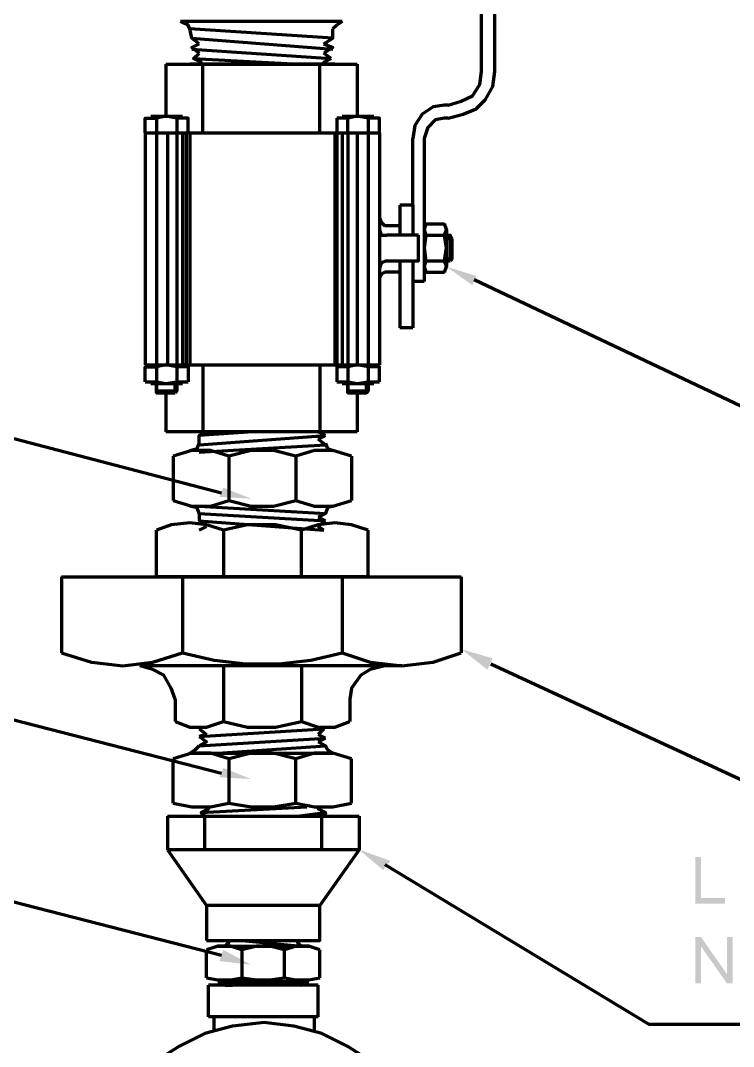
# Model space of a CAD drawing. Header units: millimetres. Extents: x 4161 to 13726, y 828 to 4470.
# Drawn here: x 8791.7 to 8904.5, y 1433.7 to 1596.2 of the extents above; entities that cross this region are included whole.
import ezdxf

# ---------------------------------------------------------------- set-up
doc = ezdxf.new("R2010")
doc.units = ezdxf.units.MM
doc.header["$LTSCALE"] = 10
doc.layers.add('AUX_01', color=1, linetype='Continuous')
doc.layers.add('H', color=7, linetype='Continuous', lineweight=100)
doc.layers.add('P', color=250, linetype='Continuous', lineweight=100)

# ---------------------------------------------------------------- blocks, each defined once
blk = doc.blocks.new('A$C264A139D')
at = {"layer": 'H', "linetype": 'Continuous'}
for points in [[(364.12, 453.82), (360, 456.76), (364.71, 455.29)], [(324.71, 421.76), (329.12, 420), (324.12, 420.29)], [(366.47, 392.94), (362.35, 396.18), (367.35, 394.71)], [(324.71, 377.35), (329.12, 375.59), (324.12, 375.88)], [(350, 361.18), (346.18, 364.41), (351.18, 362.65)], [(400.29, 363.24), (399.41, 363.24), (399.41, 355.88), (404.12, 355.88), (404.12, 356.76), (400.29, 356.76)], [(400.29, 350.59), (399.41, 350.59), (399.41, 343.24), (400.29, 343.24), (400.29, 349.12)], [(400.29, 350.59), (400.29, 349.12), (404.41, 343.24), (404.41, 344.71)], [(405.29, 350.59), (404.41, 350.59), (404.41, 343.24), (405.29, 343.24)], [(324.71, 348.53), (329.12, 346.18), (324.12, 346.76)]]:
    blk.add_hatch(color=0, dxfattribs=at).paths.add_polyline_path(points)
at = {"layer": 'P', "color": 0, "linetype": 'Continuous'}
for points in [[(365.59, 487.65), (365.59, 514.71)], [(367.65, 487.65), (367.65, 514.71)], [(343.53, 495.59), (317.94, 495.59)], [(342.06, 492.94), (319.41, 494.41), (319.12, 495), (317.94, 495.59)], [(320.88, 492.06), (319.71, 492.94), (319.41, 494.41)], [(340.59, 492.06), (342.06, 492.94), (342.06, 494.41)], [(343.53, 495.59), (342.65, 495), (342.06, 494.41)], [(319.71, 492.94), (342.06, 491.18)], [(320.88, 492.06), (319.71, 491.47), (320.88, 490.59)], [(319.71, 491.18), (341.76, 489.71)], [(340.59, 492.06), (342.06, 491.47), (340.59, 490.59)], [(320.59, 488.82), (321.18, 489.12), (320, 489.71), (320.88, 490.59)], [(320, 489.71), (336.76, 488.82)], [(341.76, 489.71), (340.59, 490.59)], [(341.76, 489.71), (340.59, 489.12), (341.18, 488.82)], [(315.59, 488.82), (315.59, 480.59)], [(315.59, 488.82), (345.88, 488.82)], [(317.94, 488.82), (343.82, 488.82)], [(342.35, 488.82), (319.41, 488.82)], [(321.47, 477.94), (321.47, 488.82)], [(340, 477.94), (340, 488.82)], [(345.88, 488.82), (345.88, 480.59)], [(360.29, 482.35), (362.35, 482.94), (364.12, 483.82), (365.29, 485.59), (365.59, 487.65)], [(360.29, 480.29), (362.65, 480.88), (364.71, 481.76), (366.18, 483.24), (367.35, 485.29), (367.65, 487.65)], [(359.71, 482.35), (357.94, 482.06), (356.18, 480.88), (355, 479.12), (354.71, 477.06)], [(360.29, 482.35), (359.71, 482.35)], [(312.35, 477.94), (312.35, 480.29), (314.12, 480.29)], [(313.24, 480.59), (318.24, 480.59)], [(317.35, 480.29), (315.59, 480.59), (314.12, 480.29)], [(314.12, 480.29), (314.12, 477.94)], [(317.35, 480.29), (317.35, 477.94)], [(319.12, 477.94), (319.12, 480.29), (317.35, 480.29)], [(342.65, 480.29), (342.65, 477.94)], [(344.41, 477.94), (344.41, 480.29), (342.65, 480.29)], [(343.53, 480.59), (348.53, 480.59)], [(347.65, 480.29), (345.88, 480.59), (344.41, 480.29)], [(347.65, 480.29), (347.65, 477.94)], [(349.41, 477.94), (349.41, 480.29), (347.65, 480.29)], [(360.29, 480.29), (359.71, 480.29), (358.24, 480), (357.06, 478.82), (356.47, 477.06), (356.47, 466.47)], [(312.35, 477.94), (349.41, 477.94)], [(312.35, 477.94), (319.12, 477.94)], [(312.35, 477.94), (312.35, 441.18)], [(314.12, 477.94), (314.12, 459.41)], [(315.88, 477.94), (315.88, 459.41)], [(317.35, 477.94), (317.35, 459.41)], [(318.24, 477.94), (318.24, 459.41)], [(318.82, 477.94), (318.82, 459.41)], [(319.41, 477.94), (319.41, 459.41)], [(342.35, 477.94), (342.35, 459.71)], [(342.65, 477.94), (349.41, 477.94), (349.41, 464.41)], [(342.65, 477.94), (342.65, 459.71)], [(343.53, 477.94), (343.53, 459.71)], [(344.41, 477.94), (344.41, 459.71)], [(345.88, 477.94), (345.88, 459.71)], [(347.65, 477.94), (347.65, 459.71)], [(354.71, 466.47), (354.71, 477.06)], [(356.47, 471.47), (356.47, 454.41)], [(354.71, 466.47), (352.65, 466.47)], [(352.65, 466.47), (352.65, 461.76)], [(354.71, 466.47), (354.71, 461.76)], [(349.41, 464.41), (349.41, 455)], [(349.41, 464.41), (349.71, 463.82), (350.29, 463.24)], [(352.65, 463.24), (350.29, 463.24)], [(356.76, 463.53), (356.47, 462.65), (356.76, 461.76)], [(356.76, 463.53), (359.71, 463.53)], [(359.71, 461.76), (360, 462.65), (359.71, 463.53)], [(349.41, 462.65), (349.71, 461.76), (350.59, 461.76)], [(355.59, 461.76), (350.59, 461.76)], [(350.59, 457.65), (355.59, 457.65), (355.59, 461.76)], [(356.47, 462.65), (356.47, 456.76)], [(356.76, 461.76), (356.47, 459.71), (356.76, 457.65), (359.71, 457.65)], [(356.76, 461.76), (359.71, 461.76)], [(359.71, 457.65), (360, 459.71), (359.71, 461.76)], [(360, 462.65), (360, 456.76)], [(360, 461.76), (360.59, 461.76)], [(360.88, 461.18), (360.59, 461.76), (360.59, 457.65)], [(360.88, 461.18), (360, 461.18)], [(360.88, 461.18), (360.88, 457.94), (360.59, 457.65)], [(314.12, 459.41), (314.12, 441.18)], [(315.88, 459.41), (315.88, 441.18)], [(317.35, 459.41), (317.35, 440.88)], [(318.24, 459.41), (318.24, 441.18)], [(318.82, 459.41), (318.82, 441.18)], [(319.41, 459.41), (319.41, 441.18)], [(342.35, 459.71), (342.35, 441.18)], [(342.65, 459.71), (342.65, 441.18)], [(343.53, 459.71), (343.53, 441.18)], [(344.41, 459.71), (344.41, 440.88)], [(345.88, 459.71), (345.88, 441.18)], [(347.65, 459.71), (347.65, 441.18)], [(350.59, 457.65), (349.71, 457.35), (349.41, 456.47)], [(352.65, 457.65), (352.65, 447.06)], [(354.71, 457.65), (354.71, 447.06)], [(356.76, 457.65), (356.47, 456.76), (356.76, 455.88)], [(359.71, 455.88), (360, 456.76), (359.71, 457.65)], [(360.88, 457.94), (360, 457.94)], [(360, 457.65), (360.59, 457.65)], [(350.29, 455.88), (349.71, 455.59), (349.41, 455)], [(349.41, 455), (349.41, 441.18)], [(352.65, 455.88), (350.29, 455.88)], [(356.76, 455.88), (359.71, 455.88)], [(356.47, 454.41), (354.71, 454.41)], [(364.41, 454.71), (427.65, 424.71), (550.59, 424.71)], [(354.71, 447.06), (352.65, 447.06)], [(312.35, 441.18), (349.41, 441.18)], [(312.35, 438.53), (312.35, 440.88), (314.12, 440.88)], [(313.24, 441.18), (318.24, 441.18)], [(317.35, 440.88), (315.59, 441.18), (314.12, 440.88)], [(314.12, 440.88), (314.12, 438.53)], [(317.35, 440.88), (317.35, 438.53)], [(319.12, 440.88), (317.35, 440.88)], [(319.12, 440.88), (319.12, 438.53)], [(321.47, 441.18), (321.47, 430.59)], [(340, 441.18), (340, 430.59)], [(342.65, 440.88), (342.65, 438.53)], [(344.41, 440.88), (342.65, 440.88)], [(343.53, 441.18), (348.53, 441.18)], [(347.65, 440.88), (345.88, 441.18), (344.41, 440.88)], [(344.41, 440.88), (344.41, 438.53)], [(347.65, 440.88), (347.65, 438.53)], [(349.41, 438.53), (349.41, 440.88), (347.65, 440.88)], [(324.41, 420.88), (260.29, 437.65), (160.59, 437.65)], [(312.35, 438.53), (314.12, 438.53)], [(313.24, 438.24), (318.24, 438.24)], [(314.12, 438.53), (315.59, 438.24), (317.35, 438.53)], [(314.12, 438.53), (315.59, 438.24), (317.35, 438.53)], [(314.12, 438.24), (314.12, 436.76), (314.12, 437.06), (314.12, 438.24)], [(317.06, 436.76), (317.06, 438.24)], [(317.35, 438.24), (317.35, 437.06), (317.06, 436.76)], [(317.35, 438.53), (319.12, 438.53)], [(342.65, 438.53), (344.41, 438.53)], [(343.53, 438.24), (348.53, 438.24)], [(344.41, 438.53), (345.88, 438.24), (347.65, 438.53)], [(344.41, 438.24), (344.41, 437.06), (344.41, 436.76), (344.41, 438.24)], [(347.65, 438.24), (347.65, 437.06), (347.35, 436.76), (347.35, 438.24)], [(347.65, 438.53), (349.41, 438.53)], [(314.12, 437.06), (317.35, 437.06)], [(314.12, 436.76), (317.06, 436.76)], [(315.59, 436.76), (315.59, 430.59)], [(344.41, 437.06), (347.65, 437.06)], [(344.41, 436.76), (347.35, 436.76)], [(345.88, 436.76), (345.88, 430.59)], [(345.88, 430.59), (315.59, 430.59)], [(319.41, 427.65), (320.59, 427.94), (320.88, 428.82), (320.88, 430)], [(329.41, 430.59), (320.88, 430), (322.06, 430.59)], [(320.88, 428.53), (340.88, 430)], [(320.88, 427.35), (340.88, 428.53), (339.71, 429.41)], [(339.71, 430.59), (340.88, 430)], [(340.88, 430), (339.71, 429.41)], [(325.59, 426.76), (322.65, 427.65), (319.71, 427.65), (316.76, 426.76)], [(345, 426.76), (342.06, 427.65), (339.12, 427.65), (336.18, 426.76), (332.65, 427.65), (329.12, 427.65), (325.59, 426.76)], [(336.18, 426.76), (332.65, 427.65), (329.12, 427.65), (325.59, 426.76)], [(340.88, 428.82), (341.18, 427.94), (342.06, 427.65)], [(316.76, 426.76), (316.76, 419.71)], [(325.59, 426.76), (325.59, 419.71)], [(336.18, 426.76), (336.18, 419.71)], [(345, 426.76), (345, 419.71)], [(316.76, 419.71), (319.71, 418.82), (322.65, 418.82), (325.59, 419.71)], [(325.59, 419.71), (329.12, 418.82), (332.65, 418.82), (336.18, 419.71)], [(336.18, 419.71), (339.12, 418.82), (342.06, 418.82), (345, 419.71)], [(320.88, 417.65), (320.59, 418.53), (319.41, 418.82)], [(320.88, 418.82), (340.88, 417.65), (339.71, 417.06)], [(320.88, 417.65), (340.88, 416.47)], [(320.88, 417.65), (320.88, 416.47)], [(342.06, 418.82), (341.18, 418.53), (340.88, 417.65)], [(324.71, 415), (322.06, 415.88), (319.41, 416.18), (316.47, 415.88), (314.12, 415)], [(320.88, 416.47), (340.59, 415)], [(322.06, 415.59), (320.88, 416.47)], [(347.65, 415), (345, 415.88), (342.35, 416.18), (339.71, 415.88), (337.06, 415)], [(340.88, 416.47), (339.71, 417.06)], [(339.71, 415.59), (340.88, 416.47)], [(314.12, 407.65), (314.12, 415)], [(320.88, 415), (322.06, 415.59)], [(337.06, 415), (332.94, 415.88), (328.53, 415.88), (324.71, 415), (324.71, 407.65)], [(337.06, 407.65), (337.06, 415)], [(340.59, 415), (339.71, 415.59)], [(347.65, 407.65), (347.65, 415)], [(299.12, 407.65), (362.35, 407.65)], [(299.12, 407.65), (299.12, 395.59)], [(347.65, 407.65), (314.12, 407.65)], [(318.24, 407.65), (318.24, 395.59)], [(343.53, 407.65), (343.53, 395.59)], [(362.35, 407.65), (362.35, 395.59)], [(299.12, 395.59), (303.82, 394.12), (308.82, 393.53), (313.53, 394.12), (318.24, 395.59)], [(318.24, 395.59), (323.24, 394.41), (328.24, 393.82), (333.53, 393.82), (338.53, 394.41), (343.53, 395.59)], [(343.53, 395.59), (347.94, 394.12), (352.94, 393.53), (357.94, 394.12), (362.35, 395.59)], [(352.94, 393.53), (311.47, 393.53)], [(317.06, 388.24), (316.47, 390), (315.29, 392.06), (313.53, 392.94), (311.47, 393.53)], [(324.71, 393.53), (324.71, 384.71), (328.53, 383.82), (332.94, 383.82), (337.06, 384.71)], [(337.06, 393.53), (337.06, 384.71)], [(350.29, 393.53), (347.94, 392.94), (346.47, 392.06), (345, 390), (344.71, 388.24)], [(367.06, 393.82), (407.06, 375.29), (514.41, 375.29)], [(324.41, 376.47), (260.29, 392.94), (160.59, 392.94)], [(317.06, 388.24), (317.06, 384.71)], [(344.71, 388.24), (344.71, 384.71)], [(317.06, 384.71), (319.41, 383.82), (322.06, 383.82), (324.71, 384.71)], [(320.88, 383.53), (322.06, 382.65)], [(320.88, 382.35), (340.59, 383.53)], [(337.06, 384.71), (339.71, 383.82), (342.35, 383.82), (344.71, 384.71)], [(340.59, 383.53), (339.71, 382.65)], [(322.06, 382.65), (320.88, 382.35)], [(320.88, 382.35), (322.06, 381.47), (320.88, 380.88)], [(320.88, 380.88), (340.88, 382.06)], [(339.71, 382.65), (340.88, 382.06)], [(340.88, 382.06), (339.71, 381.47)], [(319.41, 379.71), (320.29, 380.29), (320.88, 380.88)], [(323.82, 379.71), (340.88, 380.88), (339.71, 381.47)], [(340.88, 380.88), (341.18, 380.29), (342.06, 379.71)], [(325.59, 378.82), (322.65, 379.71), (319.71, 379.71), (316.76, 378.82)], [(316.76, 371.76), (316.76, 378.82)], [(319.41, 379.71), (342.06, 379.71)], [(336.18, 378.82), (332.65, 379.71), (329.12, 379.71), (325.59, 378.82), (325.59, 371.76)], [(345, 378.82), (342.06, 379.71), (339.12, 379.71), (336.18, 378.82)], [(336.18, 371.76), (336.18, 378.82)], [(345, 371.76), (345, 378.82)], [(316.76, 371.76), (319.71, 371.18), (322.65, 371.18), (325.59, 371.76)], [(322.06, 371.18), (322.35, 370.88), (321.18, 370.29), (321.76, 369.71)], [(321.18, 370.29), (337.94, 371.18)], [(325.59, 371.76), (329.12, 371.18), (332.65, 371.18), (336.18, 371.76)], [(336.18, 371.76), (339.12, 371.18), (342.06, 371.18), (345, 371.76)], [(336.47, 369.71), (340.88, 370.29), (339.71, 370.88), (340, 371.18)], [(315.88, 369.71), (315.88, 364.41)], [(315.88, 369.71), (346.18, 369.71)], [(321.76, 364.41), (321.76, 369.71)], [(340.29, 364.41), (340.29, 369.71)], [(340.88, 370.29), (340.59, 369.71)], [(346.18, 369.71), (346.18, 364.41)], [(324.41, 347.65), (260.29, 364.12), (160.88, 364.12)], [(346.18, 364.41), (315.88, 364.41)], [(315.88, 364.41), (322.06, 355.59)], [(346.18, 364.41), (340, 355.59), (322.06, 355.59)], [(350.29, 362.06), (392.06, 336.76), (500.88, 336.76)], [(322.06, 350), (340, 350), (340, 355.59)], [(322.06, 355.59), (322.06, 350)], [(325.29, 350), (325.59, 349.71), (325, 349.12)], [(327.65, 350), (337.06, 349.12)], [(336.76, 350), (336.47, 349.71), (337.06, 349.12)], [(327.65, 348.53), (325.88, 349.12), (323.82, 349.12), (322.06, 348.53)], [(322.06, 344.12), (322.06, 348.53)], [(323.82, 349.12), (338.24, 349.12)], [(325, 349.12), (325.88, 349.12)], [(340, 348.53), (338.24, 349.12), (336.18, 349.12), (334.41, 348.53), (332.06, 349.12), (330, 349.12), (327.65, 348.53), (327.65, 344.12)], [(334.41, 344.12), (334.41, 348.53)], [(340, 344.12), (340, 348.53)], [(322.06, 344.12), (323.82, 343.82), (325.88, 343.82), (327.65, 344.12)], [(322.35, 337.94), (322.35, 342.94)], [(339.71, 342.94), (322.35, 342.94)], [(339.71, 342.94), (322.35, 342.94)], [(323.82, 343.53), (338.24, 343.53)], [(325.29, 343.53), (325.59, 343.24), (325, 342.94), (325.29, 342.94)], [(325, 342.94), (326.18, 342.94)], [(325.88, 343.82), (337.06, 342.94)], [(327.65, 344.12), (330, 343.82), (332.06, 343.82), (334.41, 344.12)], [(334.41, 344.12), (336.18, 343.82), (338.24, 343.82), (340, 344.12)], [(336.76, 343.53), (336.47, 343.24), (337.06, 342.94)], [(339.71, 337.94), (339.71, 342.94)], [(348.53, 330.59), (344.41, 333.24), (340.29, 335.29), (335.88, 336.47), (331.18, 337.06), (326.18, 336.47), (321.76, 335.29), (317.65, 333.24), (313.53, 330.59)], [(339.71, 337.94), (322.35, 337.94)], [(323.24, 335.59), (323.24, 337.94)], [(339.12, 335.59), (339.12, 337.94)]]:
    blk.add_lwpolyline(points, dxfattribs=at)

msp = doc.modelspace()

# ---------------------------------------------------------------- linework, layer by layer
at = {"layer": 'AUX_01'}
msp.add_circle((8824.29, 1471.17), 325.22, dxfattribs=at)

# ---------------------------------------------------------------- block references
msp.add_blockref('A$C264A139D', (8499.04, 1100.44), dxfattribs=at)

doc.saveas('drawing.dxf')
